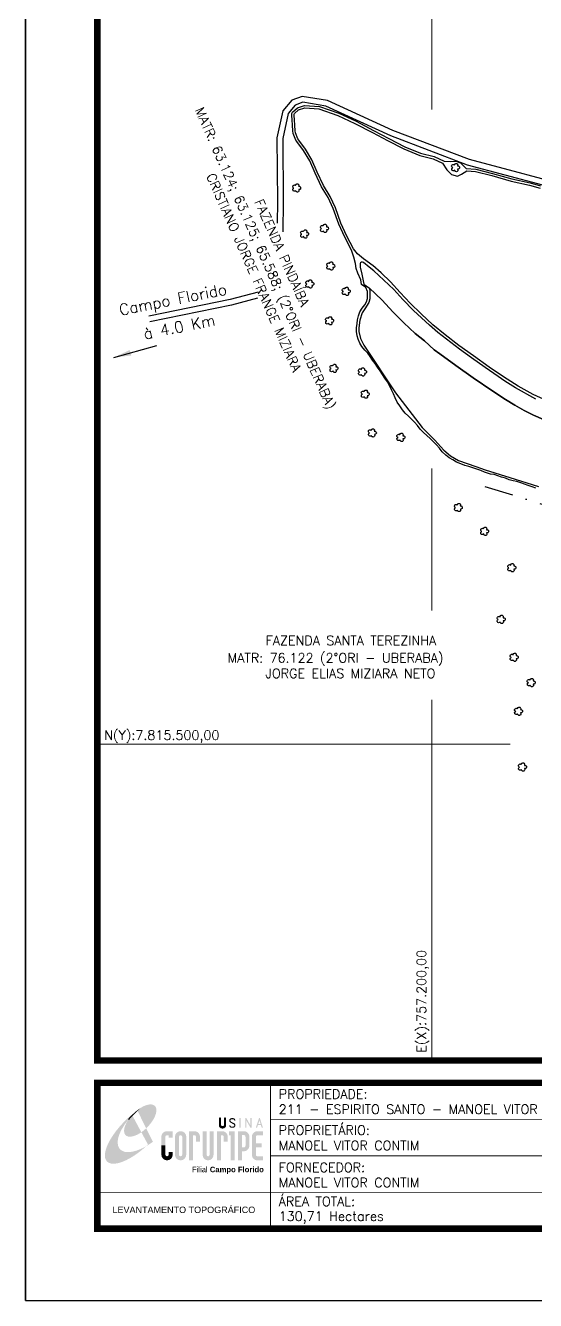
# Model space of a CAD drawing. Extents: x 756492 to 759117, y 7814531 to 7818243.
# Drawn here: x 756492 to 757381, y 7814531 to 7816752 of the extents above; entities that cross this region are included whole.
import ezdxf
from ezdxf.enums import TextEntityAlignment as Align

# ---------------------------------------------------------------- set-up
doc = ezdxf.new("R2010")
doc.units = 0
doc.header["$MEASUREMENT"] = 0
for name, pattern in [('CONTINUO', [0]), ('DASHDOT', [1, 0.5, -0.25, 0, -0.25]), ('LIN0', [0])]:
    doc.linetypes.add(name, pattern=pattern)
for name, color, linetype in [('0114000211', 1, 'Continuous'), ('_SIMBOLO ARVORE', 118, 'Continuous'), ('ESTRADA', 1, 'Continuous'), ('MARGEM', 7, 'CONTINUO'), ('REDE_DE_LUZ', 6, 'DASHDOT'), ('TEXTO CONFRONTANTES', 7, 'Continuous')]:
    doc.layers.add(name, color=color, linetype=linetype)
for name, color, linetype, lineweight in [('0114000211001', 5, 'Continuous', 25), ('0114000211032', 5, 'Continuous', 25), ('0114000211040', 5, 'Continuous', 25), ('MALHA', 253, 'Continuous', 13), ('TEXTO_DIVERSOS', 7, 'Continuous', 5)]:
    doc.layers.add(name, color=color, linetype=linetype, lineweight=lineweight)
doc.styles.add('ARIAL', font='arial.ttf')
doc.styles.add('ROMANS', font='romans')
doc.styles.add('SIMPLEX', font='simplex', dxfattribs={"height": 0.2})
doc.styles.get("Standard").update_dxf_attribs({"font": 'arial.ttf'})
doc.dimstyles.new('ISO-25', dxfattribs={"dimtxt": 2.5, "dimasz": 2.5, "dimexe": 1.25, "dimexo": 0.625, "dimtad": 1, "dimtxsty": 'Standard', "dimcen": 2.5, "dimadec": 0, "dimazin": 0, "dimtfac": 1, "dimtmove": 0, "dimatfit": 3, "dimfxl": 1, "dimarcsym": 0})

# ---------------------------------------------------------------- blocks, each defined once
blk = doc.blocks.new('A$C78F83FB3')
at = {"layer": 'MARGEM'}
h = blk.add_hatch(color=20, dxfattribs=at)
edge = h.paths.add_edge_path()
edge.add_ellipse((19.49, 23.77), major_axis=(-6.68, -6.67), ratio=0.469426, start_angle=292.73277, end_angle=601.25787)
edge.add_ellipse((22.83, 22.05), major_axis=(12.64, 11.29), ratio=0.457614, start_angle=79.90686, end_angle=107.91393)
edge = h.paths.add_edge_path()
edge.add_ellipse((18.28, 18.7), major_axis=(13.95, 13.59), ratio=0.386848, start_angle=63.96117, end_angle=264.59932)
edge.add_ellipse((22.83, 22.05), major_axis=(12.64, 11.29), ratio=0.457614, start_angle=107.91393, end_angle=245.11815, ccw=False)
edge.add_ellipse((19.49, 23.77), major_axis=(-6.68, -6.67), ratio=0.469426, start_angle=241.25787, end_angle=292.73277, ccw=False)
for color, points in [(20, [(15.46, 26.12), (14.17, 24.81), (14.06, 24.24), (14.39, 23.97), (14.67, 24.54), (19.47, 29.32), (18.48, 28.66), (17.31, 27.78)]), (7, [(58.42, 24.9), (57.9, 24.9), (57.9, 21.73, -0.414214), (57.15, 20.98), (56.84, 20.98, -0.414214), (56.09, 21.73), (56.09, 24.9), (55.57, 24.9), (55.57, 21.73, 0.414214), (56.84, 20.46), (57.15, 20.46, 0.414214), (58.42, 21.73)]), (7, [(61.7, 24.9), (61.23, 24.9, 0.396318), (60.04, 23.78), (60.04, 23.72, 0.151912), (60.39, 22.97), (60.46, 22.92), (62.18, 22), (62.85, 21.83, 0.12407), (62.51, 22.42), (60.75, 23.36, -0.13192), (60.56, 23.77, -0.385578), (61.23, 24.37), (61.7, 24.37, -0.414214), (62.37, 23.7), (62.89, 23.7, 0.414214)]), (7, [(62.37, 23.7), (62.89, 23.7, 0.414214), (61.7, 24.9), (61.23, 24.9, 0.396318), (60.04, 23.78), (60.04, 23.72, 0.151912), (60.39, 22.97), (60.46, 22.92), (62.18, 22), (62.18, 22, -0.131921), (62.37, 21.59, -0.385578), (61.7, 20.98), (61.23, 20.98, -0.414214), (60.56, 21.65), (60.04, 21.65, 0.414214), (61.23, 20.46), (61.7, 20.46, 0.402546), (62.89, 21.61, 0.165292), (62.51, 22.42), (60.75, 23.36, -0.13192), (60.56, 23.77, -0.385578), (61.23, 24.37), (61.7, 24.37, -0.414214)]), (7, [(30.97, 12.46), (29.13, 12.46), (29.13, 8.21, 1), (34.29, 8.21), (34.29, 9.41), (32.45, 9.41), (32.45, 8.21, -1), (30.97, 8.21)])]:
    blk.add_hatch(color=color, dxfattribs=at).paths.add_polyline_path(points)
h = blk.add_hatch(color=7, dxfattribs=at)
h.paths.add_polyline_path([(65.24, 24.9), (64.72, 24.9), (64.72, 20.46), (65.24, 20.46)])
h.paths.add_polyline_path([(67.38, 20.46), (67.9, 20.46), (67.9, 23.74), (69.74, 20.46), (70.23, 20.46), (70.23, 24.9), (69.71, 24.9), (69.71, 21.58), (67.85, 24.9), (67.38, 24.9)])
h.paths.add_polyline_path([(72.17, 20.46), (72.72, 20.46), (73.14, 21.73), (74.49, 21.73), (74.9, 20.46), (75.45, 20.46), (74, 24.9), (73.62, 24.9)])
h.paths.add_polyline_path([(73.81, 23.8), (74.32, 22.25), (73.31, 22.25)], flags=16)
h = blk.add_hatch(color=7, dxfattribs=at)
h.paths.add_polyline_path([(31.71, 18.93, 0.414214), (29.13, 16.35), (29.13, 12.46), (30.97, 12.46), (30.97, 16.35, -0.414214), (31.71, 17.09), (32.45, 17.09), (32.45, 16.02), (34.29, 16.02), (34.29, 18.93)])
h.paths.add_polyline_path([(44.15, 17.09, -0.414214), (44.89, 16.35), (44.89, 14.1), (46.72, 14.1), (46.72, 16.17, 0.433937), (44.15, 18.93), (41.77, 18.93), (41.77, 12.46), (43.61, 12.46), (43.61, 17.09)])
h.paths.add_polyline_path([(43.61, 12.46), (41.77, 12.46), (41.77, 5.62), (43.61, 5.62)])
h.paths.add_polyline_path([(47.92, 12.46), (49.75, 12.46), (49.75, 18.93), (47.92, 18.93)])
h.paths.add_polyline_path([(52.91, 18.93), (51.08, 18.93), (51.08, 12.46), (52.91, 12.46)])
h.paths.add_polyline_path([(51.08, 8.12, -1), (49.75, 8.12), (49.75, 12.46), (47.92, 12.46), (47.92, 8.12, 1), (52.91, 8.12), (52.91, 12.46), (51.08, 12.46)])
h.paths.add_polyline_path([(54.41, 12.46), (56.25, 12.46), (56.25, 17.09), (56.79, 17.09, -0.414214), (57.53, 16.35), (57.53, 14.1), (59.36, 14.1), (59.36, 16.17, 0.433937), (56.79, 18.93), (54.41, 18.93)])
h.paths.add_polyline_path([(56.25, 12.46), (54.41, 12.46), (54.41, 5.62), (56.25, 5.62)])
h.paths.add_polyline_path([(60.73, 12.46), (62.58, 12.46), (62.58, 18.93), (60.02, 18.93), (60.02, 17.08), (60.73, 17.08)])
h.paths.add_polyline_path([(62.58, 12.46), (60.73, 12.46), (60.73, 5.62), (62.58, 5.62)])
h.paths.add_polyline_path([(64.06, 12.46), (65.82, 12.46), (65.82, 17.17), (66.66, 17.17, -0.450417), (67.48, 16.25), (67.48, 12.46), (69.24, 12.46, 0.002307), (69.24, 12.48, 0.005282), (69.23, 12.54, -0.000938), (69.23, 12.53), (69.23, 16.17, 0.433937), (66.66, 18.93), (64.06, 18.93)])
h.paths.add_polyline_path([(64.06, 5.62), (65.82, 5.62), (65.82, 9.77), (66.66, 9.77, 0.426056), (69.24, 12.46), (67.48, 12.46), (67.48, 12.45, -0.450417), (66.66, 11.53), (65.82, 11.53), (65.82, 12.46), (64.06, 12.46)])
h.paths.add_polyline_path([(70.37, 12.46), (74.87, 12.46), (74.87, 13.44), (72.21, 13.44), (72.21, 16.35, -0.414214), (72.95, 17.09), (75.38, 17.09), (75.38, 18.93), (72.95, 18.93, 0.414214), (70.37, 16.35)])
h.paths.add_polyline_path([(72.21, 11.62), (74.87, 11.62), (74.87, 12.46), (70.37, 12.46), (70.37, 8.21, 0.414214), (72.95, 5.62), (75.38, 5.62), (75.38, 7.47), (72.95, 7.47, -0.414214), (72.21, 8.21)])
h = blk.add_hatch(color=7, dxfattribs=at)
h.paths.add_polyline_path([(35.29, 16.35), (35.29, 8.21, 1), (40.46, 8.21, 0.016978), (40.45, 8.38), (40.45, 16.17, 0.433937), (37.88, 18.93), (37.87, 18.93, 0.41391)])
h.paths.add_polyline_path([(38.62, 16.35), (38.62, 8.21, -1), (37.13, 8.21), (37.13, 16.35, -1)], flags=16)
at = {"layer": 'MARGEM', "linetype": 'Continuous'}
blk.add_lwpolyline([(58.42, 24.9), (57.9, 24.9), (57.9, 21.73, -0.414214), (57.15, 20.98), (56.84, 20.98, -0.414214), (56.09, 21.73), (56.09, 24.9), (55.57, 24.9), (55.57, 21.73, 0.414214), (56.84, 20.46), (57.15, 20.46, 0.414214), (58.42, 21.73), (58.42, 24.9)], format="xyb", close=True, dxfattribs=at)
at = {"layer": 'MARGEM', "color": 252, "insert": (43.05, 2.72), "char_height": 2.5, "attachment_point": 1, "style": 'ARIAL'}
blk.add_mtext_dynamic_manual_height_columns('Filial {\\fArial|b1|i0|c0|p34;Campo Florido}', width=33.0271, gutter_width=2.46, heights=[2.95], dxfattribs=at)

msp = doc.modelspace()

# ---------------------------------------------------------------- linework, layer by layer
at = {"layer": '0114000211'}
msp.add_lwpolyline([(757381.4, 7815946.1), (757374.6, 7815948), (757367.7, 7815950.4), (757361.4, 7815952.9), (757355, 7815955.2), (757348.2, 7815957.3), (757341.5, 7815958.8), (757334.8, 7815960.6), (757328.1, 7815963), (757321.5, 7815965.1), (757314.9, 7815967.5), (757308.4, 7815969.4), (757302.4, 7815970.5), (757291.7, 7815974), (757285.6, 7815976.4), (757278.5, 7815978.8), (757271.4, 7815981.1), (757264.5, 7815983.4), (757257.5, 7815985.6), (757250.6, 7815988), (757243.2, 7815991.1), (757236.7, 7815995), (757230.1, 7815998.8), (757224.2, 7816003.2), (757218.1, 7816009.4), (757213.2, 7816015.6), (757208.1, 7816021.2), (757202.6, 7816027), (757197.2, 7816032.2), (757191.1, 7816037.4), (757185.2, 7816042.9), (757179.9, 7816048.8), (757174.9, 7816054.9), (757169.9, 7816060.7), (757164.8, 7816065.9), (757159.5, 7816071.5), (757153.8, 7816076.6), (757148.8, 7816082.2), (757144, 7816089.2), (757139.8, 7816095.9), (757136.2, 7816103.2), (757133, 7816110.3), (757129.7, 7816117.4), (757126.1, 7816124.6), (757122.5, 7816131), (757118.2, 7816137.3), (757114.1, 7816143.9), (757109.9, 7816150.1), (757105.5, 7816156.5), (757101.5, 7816162.9), (757096.8, 7816168.9), (757092.4, 7816175), (757088.2, 7816180.8), (757083.2, 7816186.4), (757078.1, 7816192.7), (757074.5, 7816198.6), (757071.9, 7816205.3), (757070, 7816211.5), (757068.8, 7816218.9), (757068.7, 7816225.4), (757069.7, 7816232.5), (757070.6, 7816239.1), (757072.5, 7816246.1), (757074.7, 7816253.2), (757078.8, 7816259.5), (757083.2, 7816265.1), (757086.3, 7816270.5), (757087.8, 7816276.5), (757088, 7816282.2), (757087.9, 7816288.7), (757085.1, 7816295.7), (757077.6, 7816300.8), (757076.3, 7816308.5), (757071.2, 7816320.2), (757068.1, 7816328.6), (757066.9, 7816337.2), (757064.2, 7816348.5), (757059.9, 7816360.3), (757048.2, 7816383.2), (757037.7, 7816405.9), (757028.3, 7816432.9), (757019.3, 7816452), (757007.6, 7816471), (756996.5, 7816494.6), (756987.5, 7816515.8), (756976.5, 7816534.3), (756964.9, 7816549.6), (756963.2, 7816552.2), (756958.4, 7816563.9), (756957.8, 7816568.1), (756957, 7816578), (756956.5, 7816587.3), (756956, 7816594.9), (756955.9, 7816598.5), (756957.5, 7816600.9), (756965.8, 7816608.6), (756978.1, 7816612.4), (757004.1, 7816610.5), (757037.8, 7816599), (757067.9, 7816584.9), (757098.3, 7816568.9), (757124.8, 7816554.9), (757153.1, 7816540.4), (757180.3, 7816529.2), (757203.8, 7816523.6), (757221.3, 7816515.2), (757233.3, 7816514.8), (757241.9, 7816515.7), (757250, 7816512.6), (757260.1, 7816502.7), (757276.7, 7816501.5), (757305.5, 7816494.1), (757339.2, 7816484.8), (757371.3, 7816477.6), (757389.6, 7816472.3)], dxfattribs=at)
at = {"layer": '0114000211001'}
msp.add_lwpolyline([(757381, 7816101), (757345.5, 7816120.5), (757327.2, 7816132), (757315.3, 7816140.4), (757293.1, 7816156.1), (757269.4, 7816172.9), (757248.2, 7816188.1), (757210.6, 7816216.9), (757195.7, 7816229.6), (757167.8, 7816255.5), (757149.6, 7816274.6), (757134, 7816291.9), (757107.8, 7816316.5), (757098.7, 7816324.3), (757090.6, 7816331), (757080.7, 7816339.2), (757079, 7816339.6), (757077.3, 7816339.5), (757075.7, 7816338.6), (757074.9, 7816337.4), (757074.9, 7816335.5), (757075.3, 7816331.1), (757078, 7816318.5), (757081.5, 7816301.3), (757091.2, 7816294.3), (757091.2, 7816294.3), (757113, 7816273.7), (757132.9, 7816252.6), (757151, 7816233.8), (757170.7, 7816215.5), (757187.1, 7816202.3), (757204.3, 7816187.1), (757214.2, 7816179.9), (757241.7, 7816159.7), (757271.9, 7816138.1), (757306.2, 7816114.7), (757328.2, 7816100.2), (757344.7, 7816090.4), (757360.9, 7816081.1), (757377.4, 7816073.3), (757394.6, 7816065.6)], dxfattribs=at)
at = {"layer": '0114000211032'}
msp.add_lwpolyline([(757394.6, 7816065.6), (757377.4, 7816073.3), (757360.9, 7816081.1), (757344.7, 7816090.4), (757328.2, 7816100.2), (757306.2, 7816114.7), (757271.9, 7816138.1), (757241.7, 7816159.7), (757214.2, 7816179.9), (757204.3, 7816187.1), (757187.1, 7816202.3), (757170.7, 7816215.5), (757151, 7816233.8), (757132.9, 7816252.6), (757113, 7816273.7), (757091.2, 7816294.3), (757091.9, 7816288.8), (757091.8, 7816275.9), (757090, 7816269), (757083.1, 7816258.5), (757078.4, 7816251.5), (757074.6, 7816238.5), (757072.7, 7816225.4), (757072.8, 7816219), (757075.7, 7816206.5), (757081.5, 7816194.7), (757136.6, 7816111.9), (757182.9, 7816051.5), (757205.5, 7816029.7), (757221.2, 7816011.9), (757232.5, 7816002), (757246.7, 7815993.9), (757276.6, 7815983.6), (757292.9, 7815977.8), (757335.8, 7815964.5), (757385.9, 7815948.9)], dxfattribs=at)
at = {"layer": '0114000211040'}
msp.add_lwpolyline([(757401.2, 7816097.9), (757376.5, 7816109), (757350.3, 7816123.5), (757325.1, 7816139.8), (757299.7, 7816156.9), (757272.4, 7816176.1), (757247.2, 7816194.6), (757223.2, 7816212.7), (757201.8, 7816230.5), (757181.6, 7816249.3), (757162, 7816267.9), (757144.6, 7816286.7), (757127.7, 7816305), (757111.8, 7816320.8), (757097.1, 7816333.6), (757095.9, 7816334.6), (757091.3, 7816337.8), (757081.1, 7816345.3), (757070.4, 7816353.8), (757063.3, 7816362.5), (757051.8, 7816384.9), (757041.4, 7816407.4), (757032, 7816434.4), (757022.8, 7816453.9), (757011.1, 7816472.9), (757000.1, 7816496.3), (756991.1, 7816517.6), (756979.8, 7816536.6), (756968.2, 7816551.9), (756966.7, 7816554.1), (756962.3, 7816565), (756961.8, 7816568.6), (756961, 7816578.3), (756960.5, 7816587.5), (756960, 7816595.1), (756959.9, 7816597.4), (756960.5, 7816598.3), (756967.8, 7816605), (756978.5, 7816608.4), (757003.3, 7816606.6), (757036.3, 7816595.2), (757066.1, 7816581.3), (757096.4, 7816565.4), (757122.9, 7816551.3), (757151.4, 7816536.8), (757179, 7816525.3), (757202.5, 7816519.8), (757218.6, 7816512), (757226.3, 7816500.6), (757234.3, 7816492), (757244.5, 7816489.3), (757251.8, 7816492.8), (757261.1, 7816498.6), (757276, 7816497.5), (757304.5, 7816490.3), (757338.2, 7816480.9), (757370.3, 7816473.7), (757388.5, 7816468.4)], dxfattribs=at)
at = {"layer": '_SIMBOLO ARVORE', "linetype": 'CONTINUO'}
for points in [[(757239.8, 7816499.8, 0), (757238.5, 7816498.8, 0), (757237, 7816498.6, 0), (757235.8, 7816499, 0), (757235, 7816499.8, 0), (757234.7, 7816500.7, 0), (757234.6, 7816502.1, 0), (757235, 7816502.9, 0), (757235.5, 7816503.5, 0), (757236.4, 7816504.1, 0), (757235.8, 7816504.3, 0), (757235.3, 7816504.8, 0), (757234.6, 7816505.9, 0), (757234.5, 7816507.1, 0), (757235, 7816508.4, 0), (757235.5, 7816508.9, 0), (757236.4, 7816509.5, 0), (757237.4, 7816509.6, 0), (757238.1, 7816509.5, 0), (757238.8, 7816509.2, 0), (757239.4, 7816508.6, 0), (757239.6, 7816509.8, 0), (757239.8, 7816510.2, 0), (757240.3, 7816510.9, 0), (757241.1, 7816511.1, 0), (757241.8, 7816511.5, 0), (757242.6, 7816511.5, 0), (757243.4, 7816511.4, 0), (757244.1, 7816511.1, 0), (757244.5, 7816510.6, 0), (757244.9, 7816509.8, 0), (757245.1, 7816508.9, 0), (757244.7, 7816507.2, 0), (757245.9, 7816507.3, 0), (757246.8, 7816507, 0), (757247.7, 7816506.3, 0), (757248.2, 7816505.8, 0), (757248.3, 7816503.5, 0), (757247.7, 7816502.6, 0), (757247, 7816501.9, 0), (757245.9, 7816501.6, 0), (757244.9, 7816501.7, 0), (757245.4, 7816499.6, 0), (757245.2, 7816498.7, 0), (757244.6, 7816497.9, 0), (757243.9, 7816497.3, 0), (757243, 7816497.1, 0), (757242, 7816497.2, 0), (757241.3, 7816497.4, 0), (757240.5, 7816498.1, 0), (757240, 7816498.9, 0), (757239.8, 7816499.9, 0)], [(756962.9, 7816464.2, 0), (756961.7, 7816463.2, 0), (756960.1, 7816463, 0), (756959, 7816463.5, 0), (756958.2, 7816464.2, 0), (756957.8, 7816465.1, 0), (756957.7, 7816466.5, 0), (756958.2, 7816467.3, 0), (756958.6, 7816467.9, 0), (756959.5, 7816468.5, 0), (756959, 7816468.7, 0), (756958.4, 7816469.2, 0), (756957.7, 7816470.3, 0), (756957.6, 7816471.5, 0), (756958.1, 7816472.8, 0), (756958.6, 7816473.3, 0), (756959.5, 7816473.9, 0), (756960.5, 7816474, 0), (756961.3, 7816473.9, 0), (756961.9, 7816473.6, 0), (756962.6, 7816473, 0), (756962.8, 7816474.2, 0), (756962.9, 7816474.6, 0), (756963.4, 7816475.3, 0), (756964.2, 7816475.5, 0), (756964.9, 7816475.9, 0), (756965.8, 7816475.9, 0), (756966.5, 7816475.8, 0), (756967.2, 7816475.5, 0), (756967.6, 7816475, 0), (756968.1, 7816474.2, 0), (756968.2, 7816473.3, 0), (756967.8, 7816471.7, 0), (756969, 7816471.7, 0), (756969.9, 7816471.4, 0), (756970.8, 7816470.7, 0), (756971.3, 7816470.2, 0), (756971.4, 7816468, 0), (756970.9, 7816467, 0), (756970.1, 7816466.3, 0), (756969, 7816466, 0), (756968, 7816466.1, 0), (756968.5, 7816464, 0), (756968.3, 7816463.1, 0), (756967.7, 7816462.3, 0), (756967, 7816461.8, 0), (756966.1, 7816461.5, 0), (756965.2, 7816461.6, 0), (756964.5, 7816461.8, 0), (756963.7, 7816462.6, 0), (756963.1, 7816463.3, 0), (756963, 7816464.3, 0)], [(756976.7, 7816384, 0), (756975.5, 7816383, 0), (756973.9, 7816382.8, 0), (756972.8, 7816383.2, 0), (756972, 7816384, 0), (756971.7, 7816384.9, 0), (756971.6, 7816386.2, 0), (756972, 7816387.1, 0), (756972.5, 7816387.7, 0), (756973.4, 7816388.3, 0), (756972.8, 7816388.5, 0), (756972.2, 7816389, 0), (756971.5, 7816390, 0), (756971.4, 7816391.3, 0), (756971.9, 7816392.6, 0), (756972.4, 7816393.1, 0), (756973.3, 7816393.7, 0), (756974.3, 7816393.8, 0), (756975.1, 7816393.7, 0), (756975.7, 7816393.4, 0), (756976.4, 7816392.8, 0), (756976.6, 7816393.9, 0), (756976.8, 7816394.4, 0), (756977.3, 7816395, 0), (756978, 7816395.3, 0), (756978.8, 7816395.6, 0), (756979.6, 7816395.7, 0), (756980.4, 7816395.6, 0), (756981, 7816395.3, 0), (756981.5, 7816394.8, 0), (756981.9, 7816393.9, 0), (756982, 7816393, 0), (756981.7, 7816391.4, 0), (756982.8, 7816391.4, 0), (756983.7, 7816391.2, 0), (756984.6, 7816390.5, 0), (756985.1, 7816390, 0), (756985.2, 7816387.7, 0), (756984.7, 7816386.7, 0), (756984, 7816386.1, 0), (756982.8, 7816385.8, 0), (756981.8, 7816385.9, 0), (756982.4, 7816383.8, 0), (756982.1, 7816382.9, 0), (756981.5, 7816382, 0), (756980.9, 7816381.5, 0), (756979.9, 7816381.3, 0), (756979, 7816381.3, 0), (756978.3, 7816381.5, 0), (756977.5, 7816382.3, 0), (756977, 7816383, 0), (756976.8, 7816384.1, 0)], [(757011.2, 7816393.9, 0), (757010, 7816392.8, 0), (757008.4, 7816392.6, 0), (757007.3, 7816393.1, 0), (757006.5, 7816393.9, 0), (757006.1, 7816394.8, 0), (757006.1, 7816396.1, 0), (757006.5, 7816396.9, 0), (757006.9, 7816397.6, 0), (757007.9, 7816398.2, 0), (757007.3, 7816398.4, 0), (757006.7, 7816398.8, 0), (757006, 7816399.9, 0), (757005.9, 7816401.2, 0), (757006.4, 7816402.5, 0), (757006.9, 7816403, 0), (757007.8, 7816403.5, 0), (757008.8, 7816403.7, 0), (757009.6, 7816403.5, 0), (757010.2, 7816403.3, 0), (757010.9, 7816402.6, 0), (757011.1, 7816403.8, 0), (757011.3, 7816404.3, 0), (757011.8, 7816404.9, 0), (757012.5, 7816405.2, 0), (757013.3, 7816405.5, 0), (757014.1, 7816405.6, 0), (757014.9, 7816405.5, 0), (757015.5, 7816405.1, 0), (757016, 7816404.6, 0), (757016.4, 7816403.8, 0), (757016.5, 7816402.9, 0), (757016.2, 7816401.3, 0), (757017.3, 7816401.3, 0), (757018.2, 7816401.1, 0), (757019.1, 7816400.4, 0), (757019.6, 7816399.8, 0), (757019.7, 7816397.6, 0), (757019.2, 7816396.6, 0), (757018.5, 7816395.9, 0), (757017.3, 7816395.6, 0), (757016.3, 7816395.7, 0), (757016.9, 7816393.6, 0), (757016.6, 7816392.8, 0), (757016, 7816391.9, 0), (757015.4, 7816391.4, 0), (757014.4, 7816391.2, 0), (757013.5, 7816391.2, 0), (757012.8, 7816391.4, 0), (757012, 7816392.2, 0), (757011.4, 7816392.9, 0), (757011.3, 7816394, 0)], [(757022.3, 7816328.3, 0), (757021, 7816327.3, 0), (757019.4, 7816327.1, 0), (757018.3, 7816327.6, 0), (757017.5, 7816328.3, 0), (757017.2, 7816329.2, 0), (757017.1, 7816330.6, 0), (757017.5, 7816331.4, 0), (757018, 7816332, 0), (757018.9, 7816332.7, 0), (757018.3, 7816332.8, 0), (757017.7, 7816333.3, 0), (757017.1, 7816334.4, 0), (757017, 7816335.6, 0), (757017.4, 7816336.9, 0), (757017.9, 7816337.4, 0), (757018.9, 7816338, 0), (757019.9, 7816338.1, 0), (757020.6, 7816338, 0), (757021.3, 7816337.7, 0), (757021.9, 7816337.1, 0), (757022.1, 7816338.3, 0), (757022.3, 7816338.7, 0), (757022.8, 7816339.4, 0), (757023.6, 7816339.6, 0), (757024.3, 7816340, 0), (757025.1, 7816340, 0), (757025.9, 7816339.9, 0), (757026.5, 7816339.6, 0), (757027, 7816339.1, 0), (757027.4, 7816338.3, 0), (757027.6, 7816337.4, 0), (757027.2, 7816335.8, 0), (757028.3, 7816335.8, 0), (757029.3, 7816335.5, 0), (757030.2, 7816334.8, 0), (757030.6, 7816334.3, 0), (757030.8, 7816332.1, 0), (757030.2, 7816331.1, 0), (757029.5, 7816330.4, 0), (757028.4, 7816330.1, 0), (757027.4, 7816330.2, 0), (757027.9, 7816328.1, 0), (757027.7, 7816327.2, 0), (757027.1, 7816326.4, 0), (757026.4, 7816325.9, 0), (757025.5, 7816325.6, 0), (757024.5, 7816325.7, 0), (757023.8, 7816325.9, 0), (757023, 7816326.7, 0), (757022.5, 7816327.4, 0), (757022.3, 7816328.5, 0)], [(756985.7, 7816297.1, 0), (756984.5, 7816296, 0), (756982.9, 7816295.9, 0), (756981.8, 7816296.3, 0), (756981, 7816297.1, 0), (756980.6, 7816298, 0), (756980.5, 7816299.3, 0), (756981, 7816300.2, 0), (756981.4, 7816300.8, 0), (756982.3, 7816301.4, 0), (756981.8, 7816301.6, 0), (756981.2, 7816302.1, 0), (756980.5, 7816303.1, 0), (756980.4, 7816304.4, 0), (756980.9, 7816305.7, 0), (756981.4, 7816306.2, 0), (756982.3, 7816306.7, 0), (756983.3, 7816306.9, 0), (756984.1, 7816306.8, 0), (756984.7, 7816306.5, 0), (756985.4, 7816305.9, 0), (756985.6, 7816307, 0), (756985.7, 7816307.5, 0), (756986.2, 7816308.1, 0), (756987, 7816308.4, 0), (756987.7, 7816308.7, 0), (756988.6, 7816308.8, 0), (756989.3, 7816308.7, 0), (756990, 7816308.3, 0), (756990.4, 7816307.8, 0), (756990.9, 7816307, 0), (756991, 7816306.1, 0), (756990.6, 7816304.5, 0), (756991.8, 7816304.5, 0), (756992.7, 7816304.3, 0), (756993.6, 7816303.6, 0), (756994.1, 7816303, 0), (756994.2, 7816300.8, 0), (756993.7, 7816299.8, 0), (756993, 7816299.2, 0), (756991.8, 7816298.9, 0), (756990.8, 7816298.9, 0), (756991.3, 7816296.9, 0), (756991.1, 7816296, 0), (756990.5, 7816295.1, 0), (756989.8, 7816294.6, 0), (756988.9, 7816294.4, 0), (756988, 7816294.4, 0), (756987.3, 7816294.6, 0), (756986.5, 7816295.4, 0), (756985.9, 7816296.1, 0), (756985.8, 7816297.2, 0)], [(757049.2, 7816284.2, 0), (757048, 7816283.1, 0), (757046.4, 7816283, 0), (757045.2, 7816283.4, 0), (757044.4, 7816284.2, 0), (757044.1, 7816285.1, 0), (757044, 7816286.4, 0), (757044.5, 7816287.3, 0), (757044.9, 7816287.9, 0), (757045.8, 7816288.5, 0), (757045.2, 7816288.7, 0), (757044.7, 7816289.2, 0), (757044, 7816290.2, 0), (757043.9, 7816291.5, 0), (757044.4, 7816292.8, 0), (757044.9, 7816293.3, 0), (757045.8, 7816293.8, 0), (757046.8, 7816294, 0), (757047.6, 7816293.9, 0), (757048.2, 7816293.6, 0), (757048.8, 7816293, 0), (757049.1, 7816294.1, 0), (757049.2, 7816294.6, 0), (757049.7, 7816295.2, 0), (757050.5, 7816295.5, 0), (757051.2, 7816295.8, 0), (757052, 7816295.9, 0), (757052.8, 7816295.8, 0), (757053.5, 7816295.5, 0), (757053.9, 7816294.9, 0), (757054.3, 7816294.1, 0), (757054.5, 7816293.2, 0), (757054.1, 7816291.6, 0), (757055.3, 7816291.6, 0), (757056.2, 7816291.4, 0), (757057.1, 7816290.7, 0), (757057.6, 7816290.1, 0), (757057.7, 7816287.9, 0), (757057.2, 7816286.9, 0), (757056.4, 7816286.3, 0), (757055.3, 7816286, 0), (757054.3, 7816286, 0), (757054.8, 7816284, 0), (757054.6, 7816283.1, 0), (757054, 7816282.2, 0), (757053.3, 7816281.7, 0), (757052.4, 7816281.5, 0), (757051.4, 7816281.5, 0), (757050.7, 7816281.7, 0), (757049.9, 7816282.5, 0), (757049.4, 7816283.2, 0), (757049.2, 7816284.3, 0)], [(757020.2, 7816232.9, 0), (757019, 7816231.9, 0), (757017.4, 7816231.7, 0), (757016.3, 7816232.1, 0), (757015.5, 7816232.9, 0), (757015.1, 7816233.8, 0), (757015.1, 7816235.2, 0), (757015.5, 7816236, 0), (757015.9, 7816236.6, 0), (757016.9, 7816237.2, 0), (757016.3, 7816237.4, 0), (757015.7, 7816237.9, 0), (757015, 7816239, 0), (757014.9, 7816240.2, 0), (757015.4, 7816241.5, 0), (757015.9, 7816242, 0), (757016.8, 7816242.6, 0), (757017.8, 7816242.7, 0), (757018.6, 7816242.6, 0), (757019.2, 7816242.3, 0), (757019.9, 7816241.7, 0), (757020.1, 7816242.9, 0), (757020.3, 7816243.3, 0), (757020.8, 7816244, 0), (757021.5, 7816244.2, 0), (757022.2, 7816244.6, 0), (757023.1, 7816244.6, 0), (757023.9, 7816244.5, 0), (757024.5, 7816244.2, 0), (757025, 7816243.7, 0), (757025.4, 7816242.9, 0), (757025.5, 7816242, 0), (757025.2, 7816240.3, 0), (757026.3, 7816240.4, 0), (757027.2, 7816240.1, 0), (757028.1, 7816239.4, 0), (757028.6, 7816238.9, 0), (757028.7, 7816236.7, 0), (757028.2, 7816235.7, 0), (757027.5, 7816235, 0), (757026.3, 7816234.7, 0), (757025.3, 7816234.8, 0), (757025.9, 7816232.7, 0), (757025.6, 7816231.8, 0), (757025, 7816231, 0), (757024.4, 7816230.5, 0), (757023.4, 7816230.2, 0), (757022.5, 7816230.3, 0), (757021.8, 7816230.5, 0), (757021, 7816231.3, 0), (757020.4, 7816232, 0), (757020.3, 7816233, 0)], [(757027.9, 7816149.9, 0), (757026.6, 7816148.9, 0), (757025, 7816148.7, 0), (757023.9, 7816149.2, 0), (757023.1, 7816149.9, 0), (757022.8, 7816150.8, 0), (757022.7, 7816152.2, 0), (757023.1, 7816153, 0), (757023.6, 7816153.6, 0), (757024.5, 7816154.3, 0), (757023.9, 7816154.4, 0), (757023.3, 7816154.9, 0), (757022.7, 7816156, 0), (757022.5, 7816157.2, 0), (757023, 7816158.5, 0), (757023.5, 7816159, 0), (757024.5, 7816159.6, 0), (757025.4, 7816159.7, 0), (757026.2, 7816159.6, 0), (757026.8, 7816159.3, 0), (757027.5, 7816158.7, 0), (757027.7, 7816159.9, 0), (757027.9, 7816160.3, 0), (757028.4, 7816161, 0), (757029.1, 7816161.2, 0), (757029.9, 7816161.6, 0), (757030.7, 7816161.6, 0), (757031.5, 7816161.5, 0), (757032.1, 7816161.2, 0), (757032.6, 7816160.7, 0), (757033, 7816159.9, 0), (757033.2, 7816159, 0), (757032.8, 7816157.4, 0), (757033.9, 7816157.4, 0), (757034.9, 7816157.1, 0), (757035.7, 7816156.4, 0), (757036.2, 7816155.9, 0), (757036.4, 7816153.7, 0), (757035.8, 7816152.7, 0), (757035.1, 7816152, 0), (757034, 7816151.7, 0), (757033, 7816151.8, 0), (757033.5, 7816149.7, 0), (757033.2, 7816148.8, 0), (757032.6, 7816148, 0), (757032, 7816147.5, 0), (757031, 7816147.2, 0), (757030.1, 7816147.3, 0), (757029.4, 7816147.5, 0), (757028.6, 7816148.3, 0), (757028.1, 7816149, 0), (757027.9, 7816150, 0)], [(757077.5, 7816143.9, 0), (757076.3, 7816142.8, 0), (757074.7, 7816142.6, 0), (757073.6, 7816143.1, 0), (757072.8, 7816143.9, 0), (757072.4, 7816144.8, 0), (757072.3, 7816146.1, 0), (757072.8, 7816146.9, 0), (757073.2, 7816147.6, 0), (757074.1, 7816148.2, 0), (757073.6, 7816148.4, 0), (757073, 7816148.8, 0), (757072.3, 7816149.9, 0), (757072.2, 7816151.2, 0), (757072.7, 7816152.5, 0), (757073.2, 7816152.9, 0), (757074.1, 7816153.5, 0), (757075.1, 7816153.6, 0), (757075.9, 7816153.5, 0), (757076.5, 7816153.2, 0), (757077.2, 7816152.6, 0), (757077.4, 7816153.8, 0), (757077.5, 7816154.3, 0), (757078.1, 7816154.9, 0), (757078.8, 7816155.2, 0), (757079.5, 7816155.5, 0), (757080.4, 7816155.6, 0), (757081.1, 7816155.5, 0), (757081.8, 7816155.1, 0), (757082.3, 7816154.6, 0), (757082.7, 7816153.8, 0), (757082.8, 7816152.9, 0), (757082.5, 7816151.3, 0), (757083.6, 7816151.3, 0), (757084.5, 7816151.1, 0), (757085.4, 7816150.4, 0), (757085.9, 7816149.8, 0), (757086, 7816147.6, 0), (757085.5, 7816146.6, 0), (757084.8, 7816145.9, 0), (757083.6, 7816145.6, 0), (757082.6, 7816145.7, 0), (757083.1, 7816143.6, 0), (757082.9, 7816142.8, 0), (757082.3, 7816141.9, 0), (757081.6, 7816141.4, 0), (757080.7, 7816141.2, 0), (757079.8, 7816141.2, 0), (757079.1, 7816141.4, 0), (757078.3, 7816142.2, 0), (757077.7, 7816142.9, 0), (757077.6, 7816144, 0)], [(757082.4, 7816105.1, 0), (757081.1, 7816104.1, 0), (757079.6, 7816103.9, 0), (757078.4, 7816104.3, 0), (757077.6, 7816105.1, 0), (757077.3, 7816106, 0), (757077.2, 7816107.3, 0), (757077.6, 7816108.2, 0), (757078.1, 7816108.8, 0), (757079, 7816109.4, 0), (757078.4, 7816109.6, 0), (757077.9, 7816110.1, 0), (757077.2, 7816111.1, 0), (757077.1, 7816112.4, 0), (757077.5, 7816113.7, 0), (757078.1, 7816114.2, 0), (757079, 7816114.7, 0), (757080, 7816114.9, 0), (757080.7, 7816114.8, 0), (757081.4, 7816114.5, 0), (757082, 7816113.9, 0), (757082.2, 7816115, 0), (757082.4, 7816115.5, 0), (757082.9, 7816116.1, 0), (757083.7, 7816116.4, 0), (757084.4, 7816116.7, 0), (757085.2, 7816116.8, 0), (757086, 7816116.7, 0), (757086.6, 7816116.4, 0), (757087.1, 7816115.9, 0), (757087.5, 7816115, 0), (757087.7, 7816114.1, 0), (757087.3, 7816112.5, 0), (757088.5, 7816112.5, 0), (757089.4, 7816112.3, 0), (757090.3, 7816111.6, 0), (757090.8, 7816111, 0), (757090.9, 7816108.8, 0), (757090.3, 7816107.8, 0), (757089.6, 7816107.2, 0), (757088.5, 7816106.9, 0), (757087.5, 7816106.9, 0), (757088, 7816104.9, 0), (757087.8, 7816104, 0), (757087.2, 7816103.1, 0), (757086.5, 7816102.6, 0), (757085.6, 7816102.4, 0), (757084.6, 7816102.4, 0), (757083.9, 7816102.6, 0), (757083.1, 7816103.4, 0), (757082.6, 7816104.1, 0), (757082.4, 7816105.2, 0)], [(757094.8, 7816037.6, 0), (757093.5, 7816036.6, 0), (757091.9, 7816036.4, 0), (757090.8, 7816036.8, 0), (757090, 7816037.6, 0), (757089.7, 7816038.5, 0), (757089.6, 7816039.9, 0), (757090, 7816040.7, 0), (757090.5, 7816041.3, 0), (757091.4, 7816041.9, 0), (757090.8, 7816042.1, 0), (757090.2, 7816042.6, 0), (757089.6, 7816043.7, 0), (757089.5, 7816044.9, 0), (757089.9, 7816046.2, 0), (757090.4, 7816046.7, 0), (757091.4, 7816047.3, 0), (757092.4, 7816047.4, 0), (757093.1, 7816047.3, 0), (757093.8, 7816047, 0), (757094.4, 7816046.4, 0), (757094.6, 7816047.6, 0), (757094.8, 7816048, 0), (757095.3, 7816048.7, 0), (757096.1, 7816048.9, 0), (757096.8, 7816049.3, 0), (757097.6, 7816049.3, 0), (757098.4, 7816049.2, 0), (757099, 7816048.9, 0), (757099.5, 7816048.4, 0), (757099.9, 7816047.6, 0), (757100.1, 7816046.7, 0), (757099.7, 7816045.1, 0), (757100.8, 7816045.1, 0), (757101.8, 7816044.8, 0), (757102.7, 7816044.1, 0), (757103.1, 7816043.6, 0), (757103.3, 7816041.4, 0), (757102.7, 7816040.4, 0), (757102, 7816039.7, 0), (757100.9, 7816039.4, 0), (757099.9, 7816039.5, 0), (757100.4, 7816037.4, 0), (757100.2, 7816036.5, 0), (757099.6, 7816035.7, 0), (757098.9, 7816035.2, 0), (757098, 7816034.9, 0), (757097, 7816035, 0), (757096.3, 7816035.2, 0), (757095.5, 7816036, 0), (757095, 7816036.7, 0), (757094.8, 7816037.7, 0)], [(757144.5, 7816029.9, 0), (757143.3, 7816028.9, 0), (757141.7, 7816028.7, 0), (757140.6, 7816029.1, 0), (757139.8, 7816029.9, 0), (757139.4, 7816030.8, 0), (757139.3, 7816032.1, 0), (757139.8, 7816033, 0), (757140.2, 7816033.6, 0), (757141.1, 7816034.2, 0), (757140.6, 7816034.4, 0), (757140, 7816034.9, 0), (757139.3, 7816035.9, 0), (757139.2, 7816037.2, 0), (757139.7, 7816038.5, 0), (757140.2, 7816039, 0), (757141.1, 7816039.6, 0), (757142.1, 7816039.7, 0), (757142.9, 7816039.6, 0), (757143.5, 7816039.3, 0), (757144.2, 7816038.7, 0), (757144.4, 7816039.8, 0), (757144.5, 7816040.3, 0), (757145, 7816040.9, 0), (757145.8, 7816041.2, 0), (757146.5, 7816041.5, 0), (757147.4, 7816041.6, 0), (757148.1, 7816041.5, 0), (757148.8, 7816041.2, 0), (757149.2, 7816040.7, 0), (757149.7, 7816039.8, 0), (757149.8, 7816038.9, 0), (757149.4, 7816037.3, 0), (757150.6, 7816037.3, 0), (757151.5, 7816037.1, 0), (757152.4, 7816036.4, 0), (757152.9, 7816035.9, 0), (757153, 7816033.6, 0), (757152.5, 7816032.6, 0), (757151.7, 7816032, 0), (757150.6, 7816031.7, 0), (757149.6, 7816031.8, 0), (757150.1, 7816029.7, 0), (757149.9, 7816028.8, 0), (757149.3, 7816028, 0), (757148.6, 7816027.4, 0), (757147.7, 7816027.2, 0), (757146.8, 7816027.2, 0), (757146.1, 7816027.4, 0), (757145.3, 7816028.2, 0), (757144.7, 7816028.9, 0), (757144.6, 7816030, 0)], [(757244.6, 7815907.7, 0), (757243.4, 7815906.6, 0), (757241.8, 7815906.4, 0), (757240.7, 7815906.9, 0), (757239.9, 7815907.7, 0), (757239.5, 7815908.6, 0), (757239.4, 7815909.9, 0), (757239.9, 7815910.7, 0), (757240.3, 7815911.4, 0), (757241.2, 7815912, 0), (757240.7, 7815912.2, 0), (757240.1, 7815912.6, 0), (757239.4, 7815913.7, 0), (757239.3, 7815915, 0), (757239.8, 7815916.3, 0), (757240.3, 7815916.7, 0), (757241.2, 7815917.3, 0), (757242.2, 7815917.4, 0), (757243, 7815917.3, 0), (757243.6, 7815917, 0), (757244.3, 7815916.4, 0), (757244.5, 7815917.6, 0), (757244.6, 7815918.1, 0), (757245.1, 7815918.7, 0), (757245.9, 7815919, 0), (757246.6, 7815919.3, 0), (757247.5, 7815919.4, 0), (757248.2, 7815919.3, 0), (757248.9, 7815918.9, 0), (757249.3, 7815918.4, 0), (757249.8, 7815917.6, 0), (757249.9, 7815916.7, 0), (757249.5, 7815915.1, 0), (757250.7, 7815915.1, 0), (757251.6, 7815914.9, 0), (757252.5, 7815914.2, 0), (757253, 7815913.6, 0), (757253.1, 7815911.4, 0), (757252.6, 7815910.4, 0), (757251.8, 7815909.7, 0), (757250.7, 7815909.4, 0), (757249.7, 7815909.5, 0), (757250.2, 7815907.4, 0), (757250, 7815906.6, 0), (757249.4, 7815905.7, 0), (757248.7, 7815905.2, 0), (757247.8, 7815905, 0), (757246.9, 7815905, 0), (757246.2, 7815905.2, 0), (757245.4, 7815906, 0), (757244.8, 7815906.7, 0), (757244.7, 7815907.8, 0)], [(757290.4, 7815866.1, 0), (757289.1, 7815865, 0), (757287.6, 7815864.9, 0), (757286.4, 7815865.3, 0), (757285.6, 7815866.1, 0), (757285.3, 7815867, 0), (757285.2, 7815868.3, 0), (757285.6, 7815869.2, 0), (757286.1, 7815869.8, 0), (757287, 7815870.4, 0), (757286.4, 7815870.6, 0), (757285.9, 7815871.1, 0), (757285.2, 7815872.1, 0), (757285.1, 7815873.4, 0), (757285.5, 7815874.7, 0), (757286.1, 7815875.2, 0), (757287, 7815875.7, 0), (757288, 7815875.9, 0), (757288.7, 7815875.7, 0), (757289.4, 7815875.5, 0), (757290, 7815874.9, 0), (757290.2, 7815876, 0), (757290.4, 7815876.5, 0), (757290.9, 7815877.1, 0), (757291.7, 7815877.4, 0), (757292.4, 7815877.7, 0), (757293.2, 7815877.8, 0), (757294, 7815877.7, 0), (757294.6, 7815877.3, 0), (757295.1, 7815876.8, 0), (757295.5, 7815876, 0), (757295.7, 7815875.1, 0), (757295.3, 7815873.5, 0), (757296.4, 7815873.5, 0), (757297.4, 7815873.3, 0), (757298.3, 7815872.6, 0), (757298.8, 7815872, 0), (757298.9, 7815869.8, 0), (757298.3, 7815868.8, 0), (757297.6, 7815868.1, 0), (757296.5, 7815867.8, 0), (757295.5, 7815867.9, 0), (757296, 7815865.9, 0), (757295.8, 7815865, 0), (757295.2, 7815864.1, 0), (757294.5, 7815863.6, 0), (757293.6, 7815863.4, 0), (757292.6, 7815863.4, 0), (757291.9, 7815863.6, 0), (757291.1, 7815864.4, 0), (757290.6, 7815865.1, 0), (757290.4, 7815866.2, 0)], [(757337.7, 7815802.9, 0), (757336.5, 7815801.8, 0), (757334.9, 7815801.6, 0), (757333.8, 7815802.1, 0), (757333, 7815802.8, 0), (757332.6, 7815803.8, 0), (757332.5, 7815805.1, 0), (757333, 7815805.9, 0), (757333.4, 7815806.5, 0), (757334.3, 7815807.2, 0), (757333.7, 7815807.3, 0), (757333.2, 7815807.8, 0), (757332.5, 7815808.9, 0), (757332.4, 7815810.1, 0), (757332.9, 7815811.5, 0), (757333.4, 7815811.9, 0), (757334.3, 7815812.5, 0), (757335.3, 7815812.6, 0), (757336.1, 7815812.5, 0), (757336.7, 7815812.2, 0), (757337.4, 7815811.6, 0), (757337.6, 7815812.8, 0), (757337.7, 7815813.2, 0), (757338.2, 7815813.9, 0), (757339, 7815814.2, 0), (757339.7, 7815814.5, 0), (757340.6, 7815814.6, 0), (757341.3, 7815814.4, 0), (757342, 7815814.1, 0), (757342.4, 7815813.6, 0), (757342.9, 7815812.8, 0), (757343, 7815811.9, 0), (757342.6, 7815810.3, 0), (757343.8, 7815810.3, 0), (757344.7, 7815810.1, 0), (757345.6, 7815809.4, 0), (757346.1, 7815808.8, 0), (757346.2, 7815806.6, 0), (757345.7, 7815805.6, 0), (757344.9, 7815804.9, 0), (757343.8, 7815804.6, 0), (757342.8, 7815804.7, 0), (757343.3, 7815802.6, 0), (757343.1, 7815801.7, 0), (757342.5, 7815800.9, 0), (757341.8, 7815800.4, 0), (757340.9, 7815800.1, 0), (757340, 7815800.2, 0), (757339.3, 7815800.4, 0), (757338.5, 7815801.2, 0), (757337.9, 7815801.9, 0), (757337.7, 7815803, 0)], [(757319.1, 7815712.8, 0), (757317.9, 7815711.7, 0), (757316.3, 7815711.5, 0), (757315.2, 7815712, 0), (757314.4, 7815712.8, 0), (757314, 7815713.7, 0), (757314, 7815715, 0), (757314.4, 7815715.8, 0), (757314.8, 7815716.5, 0), (757315.8, 7815717.1, 0), (757315.2, 7815717.3, 0), (757314.6, 7815717.7, 0), (757313.9, 7815718.8, 0), (757313.8, 7815720.1, 0), (757314.3, 7815721.4, 0), (757314.8, 7815721.8, 0), (757315.7, 7815722.4, 0), (757316.7, 7815722.5, 0), (757317.5, 7815722.4, 0), (757318.1, 7815722.1, 0), (757318.8, 7815721.5, 0), (757319, 7815722.7, 0), (757319.2, 7815723.2, 0), (757319.7, 7815723.8, 0), (757320.4, 7815724.1, 0), (757321.1, 7815724.4, 0), (757322, 7815724.5, 0), (757322.8, 7815724.4, 0), (757323.4, 7815724, 0), (757323.9, 7815723.5, 0), (757324.3, 7815722.7, 0), (757324.4, 7815721.8, 0), (757324.1, 7815720.2, 0), (757325.2, 7815720.2, 0), (757326.1, 7815720, 0), (757327, 7815719.3, 0), (757327.5, 7815718.7, 0), (757327.6, 7815716.5, 0), (757327.1, 7815715.5, 0), (757326.4, 7815714.8, 0), (757325.2, 7815714.5, 0), (757324.2, 7815714.6, 0), (757324.8, 7815712.5, 0), (757324.5, 7815711.6, 0), (757323.9, 7815710.8, 0), (757323.2, 7815710.3, 0), (757322.3, 7815710, 0), (757321.4, 7815710.1, 0), (757320.7, 7815710.3, 0), (757319.9, 7815711.1, 0), (757319.3, 7815711.8, 0), (757319.2, 7815712.9, 0)], [(757341.8, 7815646.7, 0), (757340.6, 7815645.7, 0), (757339, 7815645.5, 0), (757337.9, 7815646, 0), (757337.1, 7815646.7, 0), (757336.7, 7815647.6, 0), (757336.7, 7815649, 0), (757337.1, 7815649.8, 0), (757337.5, 7815650.4, 0), (757338.5, 7815651.1, 0), (757337.9, 7815651.2, 0), (757337.3, 7815651.7, 0), (757336.6, 7815652.8, 0), (757336.5, 7815654, 0), (757337, 7815655.4, 0), (757337.5, 7815655.8, 0), (757338.4, 7815656.4, 0), (757339.4, 7815656.5, 0), (757340.2, 7815656.4, 0), (757340.8, 7815656.1, 0), (757341.5, 7815655.5, 0), (757341.7, 7815656.7, 0), (757341.9, 7815657.1, 0), (757342.4, 7815657.8, 0), (757343.1, 7815658.1, 0), (757343.9, 7815658.4, 0), (757344.7, 7815658.5, 0), (757345.5, 7815658.3, 0), (757346.1, 7815658, 0), (757346.6, 7815657.5, 0), (757347, 7815656.7, 0), (757347.1, 7815655.8, 0), (757346.8, 7815654.2, 0), (757347.9, 7815654.2, 0), (757348.8, 7815654, 0), (757349.7, 7815653.3, 0), (757350.2, 7815652.7, 0), (757350.3, 7815650.5, 0), (757349.8, 7815649.5, 0), (757349.1, 7815648.8, 0), (757347.9, 7815648.5, 0), (757346.9, 7815648.6, 0), (757347.5, 7815646.5, 0), (757347.2, 7815645.6, 0), (757346.6, 7815644.8, 0), (757346, 7815644.3, 0), (757345, 7815644, 0), (757344.1, 7815644.1, 0), (757343.4, 7815644.3, 0), (757342.6, 7815645.1, 0), (757342, 7815645.8, 0), (757341.9, 7815646.9, 0)], [(757371.6, 7815602.7, 0), (757370.3, 7815601.6, 0), (757368.7, 7815601.4, 0), (757367.6, 7815601.9, 0), (757366.8, 7815602.7, 0), (757366.5, 7815603.6, 0), (757366.4, 7815604.9, 0), (757366.8, 7815605.7, 0), (757367.3, 7815606.4, 0), (757368.2, 7815607, 0), (757367.6, 7815607.2, 0), (757367, 7815607.6, 0), (757366.4, 7815608.7, 0), (757366.2, 7815610, 0), (757366.7, 7815611.3, 0), (757367.2, 7815611.7, 0), (757368.2, 7815612.3, 0), (757369.1, 7815612.4, 0), (757369.9, 7815612.3, 0), (757370.5, 7815612, 0), (757371.2, 7815611.4, 0), (757371.4, 7815612.6, 0), (757371.6, 7815613.1, 0), (757372.1, 7815613.7, 0), (757372.8, 7815614, 0), (757373.6, 7815614.3, 0), (757374.4, 7815614.4, 0), (757375.2, 7815614.3, 0), (757375.8, 7815613.9, 0), (757376.3, 7815613.4, 0), (757376.7, 7815612.6, 0), (757376.9, 7815611.7, 0), (757376.5, 7815610.1, 0), (757377.6, 7815610.1, 0), (757378.6, 7815609.9, 0), (757379.4, 7815609.2, 0), (757379.9, 7815608.6, 0), (757380.1, 7815606.4, 0), (757379.5, 7815605.4, 0), (757378.8, 7815604.7, 0), (757377.7, 7815604.4, 0), (757376.7, 7815604.5, 0), (757377.2, 7815602.4, 0), (757376.9, 7815601.6, 0), (757376.3, 7815600.7, 0), (757375.7, 7815600.2, 0), (757374.7, 7815600, 0), (757373.8, 7815600, 0), (757373.1, 7815600.2, 0), (757372.3, 7815601, 0), (757371.8, 7815601.7, 0), (757371.6, 7815602.8, 0)], [(757349.5, 7815552.7, 0), (757348.3, 7815551.6, 0), (757346.7, 7815551.4, 0), (757345.6, 7815551.9, 0), (757344.8, 7815552.7, 0), (757344.4, 7815553.6, 0), (757344.3, 7815554.9, 0), (757344.8, 7815555.7, 0), (757345.2, 7815556.3, 0), (757346.1, 7815557, 0), (757345.5, 7815557.2, 0), (757345, 7815557.6, 0), (757344.3, 7815558.7, 0), (757344.2, 7815559.9, 0), (757344.7, 7815561.3, 0), (757345.2, 7815561.7, 0), (757346.1, 7815562.3, 0), (757347.1, 7815562.4, 0), (757347.9, 7815562.3, 0), (757348.5, 7815562, 0), (757349.2, 7815561.4, 0), (757349.4, 7815562.6, 0), (757349.5, 7815563, 0), (757350, 7815563.7, 0), (757350.8, 7815564, 0), (757351.5, 7815564.3, 0), (757352.4, 7815564.4, 0), (757353.1, 7815564.3, 0), (757353.8, 7815563.9, 0), (757354.2, 7815563.4, 0), (757354.7, 7815562.6, 0), (757354.8, 7815561.7, 0), (757354.4, 7815560.1, 0), (757355.6, 7815560.1, 0), (757356.5, 7815559.9, 0), (757357.4, 7815559.2, 0), (757357.9, 7815558.6, 0), (757358, 7815556.4, 0), (757357.5, 7815555.4, 0), (757356.7, 7815554.7, 0), (757355.6, 7815554.4, 0), (757354.6, 7815554.5, 0), (757355.1, 7815552.4, 0), (757354.9, 7815551.5, 0), (757354.3, 7815550.7, 0), (757353.6, 7815550.2, 0), (757352.7, 7815549.9, 0), (757351.8, 7815550, 0), (757351.1, 7815550.2, 0), (757350.3, 7815551, 0), (757349.7, 7815551.7, 0), (757349.5, 7815552.8, 0)], [(757356.3, 7815455.6, 0), (757355, 7815454.6, 0), (757353.5, 7815454.4, 0), (757352.3, 7815454.8, 0), (757351.5, 7815455.6, 0), (757351.2, 7815456.5, 0), (757351.1, 7815457.8, 0), (757351.5, 7815458.7, 0), (757352, 7815459.3, 0), (757352.9, 7815459.9, 0), (757352.3, 7815460.1, 0), (757351.8, 7815460.6, 0), (757351.1, 7815461.6, 0), (757351, 7815462.9, 0), (757351.5, 7815464.2, 0), (757352, 7815464.7, 0), (757352.9, 7815465.2, 0), (757353.9, 7815465.4, 0), (757354.7, 7815465.3, 0), (757355.3, 7815465, 0), (757355.9, 7815464.4, 0), (757356.1, 7815465.5, 0), (757356.3, 7815466, 0), (757356.8, 7815466.6, 0), (757357.6, 7815466.9, 0), (757358.3, 7815467.2, 0), (757359.1, 7815467.3, 0), (757359.9, 7815467.2, 0), (757360.6, 7815466.9, 0), (757361, 7815466.4, 0), (757361.4, 7815465.5, 0), (757361.6, 7815464.6, 0), (757361.2, 7815463, 0), (757362.4, 7815463, 0), (757363.3, 7815462.8, 0), (757364.2, 7815462.1, 0), (757364.7, 7815461.5, 0), (757364.8, 7815459.3, 0), (757364.3, 7815458.3, 0), (757363.5, 7815457.7, 0), (757362.4, 7815457.4, 0), (757361.4, 7815457.5, 0), (757361.9, 7815455.4, 0), (757361.7, 7815454.5, 0), (757361.1, 7815453.6, 0), (757360.4, 7815453.1, 0), (757359.5, 7815452.9, 0), (757358.5, 7815452.9, 0), (757357.8, 7815453.1, 0), (757357, 7815453.9, 0), (757356.5, 7815454.6, 0), (757356.3, 7815455.7, 0)]]:
    msp.add_polyline3d(points, dxfattribs=at)
at = {"layer": 'ESTRADA'}
for points in [[(758120.2, 7816780.5), (758033.9, 7816668.6), (757996.4, 7816622.7), (757967, 7816592.4), (757938.2, 7816566.7), (757918.4, 7816548.4), (757902, 7816528.6), (757888.7, 7816501), (757862.5, 7816428.1), (757849.8, 7816404.6), (757832.4, 7816393.3), (757805.3, 7816384.3), (757749.4, 7816394.9), (757655.2, 7816422.3), (757461.3, 7816466.1), (757265.4, 7816518.2), (757132.2, 7816568.9), (757018.3, 7816621.1), (756974, 7816628.3), (756956.1, 7816621.5), (756940.3, 7816602.9), (756930.2, 7816556.1), (756931.1, 7816444.5), (756930.5, 7816407.7)], [(758128.1, 7816774.3), (758041.8, 7816662.4), (758003.8, 7816616), (757973.9, 7816585.2), (757944.9, 7816559.3), (757925.7, 7816541.5), (757910.5, 7816523.2), (757898, 7816497.1), (757871.6, 7816424), (757857.3, 7816397.6), (757836.8, 7816384.2), (757806, 7816374), (757747.1, 7816385.1), (757652.7, 7816412.7), (757458.9, 7816456.4), (757262.3, 7816508.7), (757128.3, 7816559.7), (757015.3, 7816611.4), (756975, 7816618), (756962.1, 7816613.1), (756949.6, 7816598.4), (756940.2, 7816555.1), (756941.1, 7816444.5), (756940.2, 7816392.6)], [(756897.1, 7816287.4), (756848.8, 7816274.7), (756706.7, 7816245.4)], [(756896.5, 7816276.9), (756851.1, 7816264.9), (756708.7, 7816235.6)]]:
    msp.add_lwpolyline(points, dxfattribs=at)
at = {"layer": 'MALHA'}
for points in [[(757200, 7816605.2), (757200, 7817455.6)], [(757200, 7815732.8), (757200, 7815980.4)], [(757200, 7814948.8), (757200, 7815577)], [(756617, 7815500), (757336.7, 7815500)]]:
    msp.add_lwpolyline(points, dxfattribs=at)
at = {"layer": 'MARGEM', "color": 174, "linetype": 'LIN0'}
msp.add_line((756492, 7814530.8), (756492, 7818243.3), dxfattribs=at)
at = {"layer": 'MARGEM', "color": 174, "linetype": 'LIN0', "flags": 128}
msp.add_lwpolyline([(759117, 7814530.8), (759117, 7818243.3), (756492, 7818243.3), (756492, 7814530.8)], close=True, dxfattribs=at)
at = {"layer": 'MARGEM', "color": 174, "linetype": 'LIN0', "const_width": 11.4, "flags": 128}
for points in [[(758992, 7814948.8), (758992, 7818118.3), (756617, 7818118.3), (756617, 7814948.8)], [(756617, 7814909.9), (758992, 7814909.9), (758992, 7814655.8), (756617, 7814655.8)]]:
    msp.add_lwpolyline(points, close=True, dxfattribs=at)
at = {"layer": 'MARGEM', "color": 174, "linetype": 'LIN0', "flags": 128}
for points, const_width in [([(756918.9, 7814909.9), (756918.9, 7814655.8)], 1.26), ([(756918.9, 7814909.9), (756918.9, 7814658.1)], 1.25), ([(756918.9, 7814846.4), (757727.1, 7814846.4)], 1.26), ([(756918.9, 7814782.8), (757727.1, 7814782.8)], 1.26), ([(756617, 7814719.3), (757727.1, 7814719.3)], 1.26)]:
    msp.add_lwpolyline(points, dxfattribs=dict(at, const_width=const_width))
at = {"layer": 'REDE_DE_LUZ', "color": 6, "ltscale": 100}
msp.add_lwpolyline([(757292.6, 7815948.6), (758076.1, 7815708.9)], dxfattribs=at)

# ---------------------------------------------------------------- block references
at = {"layer": 'MARGEM', "linetype": 'ByBlock', "xscale": 3.82250678711726, "yscale": 3.82250678711726, "zscale": 3.82250678711726}
msp.add_blockref('A$C78F83FB3', (756617.4, 7814753.4), dxfattribs=at)

# ---------------------------------------------------------------- texts
at = {"layer": 'MALHA', "style": 'SIMPLEX'}
msp.add_text('N(Y):7.815.500,00', height=16.28, dxfattribs=at).set_placement((756629, 7815502.5), align=Align.BOTTOM_LEFT)
msp.add_text('E(X):757.200,00', height=16.28, rotation=90, dxfattribs=at).set_placement((757194.9, 7814962.3), align=Align.BOTTOM_LEFT)
at = {"layer": 'MARGEM', "color": 7, "linetype": 'Continuous', "lineweight": 9, "style": 'SIMPLEX'}
for s, p in [('PROPRIEDADE:', (756933.2, 7814898.5)), ('PROPRIETÁRIO:', (756933.2, 7814835.6)), ('FORNECEDOR:', (756933.2, 7814770.7)), ('ÁREA TOTAL:', (756933.2, 7814711.5))]:
    msp.add_text(s, height=16.25, dxfattribs=at).set_placement(p, align=Align.TOP_LEFT)
at = {"layer": 'MARGEM', "color": 7, "linetype": 'Continuous', "style": 'SIMPLEX'}
for s, p in [('211 - ESPIRITO SANTO - MANOEL VITOR', (756933.2, 7814872)), ('MANOEL VITOR CONTIM', (756933.2, 7814809)), ('MANOEL VITOR CONTIM', (756933.2, 7814744.2)), ('130,71 Hectares', (756933.2, 7814685.9))]:
    msp.add_text(s, height=16.25, dxfattribs=at).set_placement(p, align=Align.TOP_LEFT)
at = {"layer": 'MARGEM', "color": 7, "linetype": 'ByBlock'}
msp.add_text('LEVANTAMENTO TOPOGRÁFICO', height=11.25, dxfattribs=at).set_placement((756767.9, 7814688.7), align=Align.MIDDLE_CENTER)
at = {"layer": 'TEXTO CONFRONTANTES', "color": 7, "style": 'ROMANS'}
for s, p in [('MATR: 63.124; 63.125; 65.588; (2°ORI - UBERABA)', (756786.9, 7816605.1)), ('CRISTIANO JORGE FRANGE MIZIARA', (756806.6, 7816489.9)), ('FAZENDA PINDAÍBA', (756890.7, 7816444.9))]:
    msp.add_text(s, height=16.25, rotation=293.8362, dxfattribs=at).set_placement(p)
for s, p in [('FAZENDA SANTA TEREZINHA', (756910.3, 7815672.4)), ('MATR: 76.122 (2°ORI - UBERABA)', (756844.2, 7815642.2)), ('JORGE ELIAS MIZIARA NETO', (756910.2, 7815615.1))]:
    msp.add_text(s, height=16.25, dxfattribs=at).set_placement(p)
at = {"layer": 'TEXTO_DIVERSOS', "linetype": 'Continuous', "style": 'SIMPLEX'}
for s, p in [('Campo Florido', (756657.3, 7816246.4)), ('à 4.0 Km', (756699.6, 7816204.9))]:
    msp.add_text(s, height=19.5, rotation=11.2311, dxfattribs=at).set_placement(p)

# ---------------------------------------------------------------- leaders
msp.add_leader([(756646, 7816173.6), (756720.6, 7816194.4)], dimstyle='ISO-25', override={"dimasz": 30, "dimzin": 0})

doc.saveas('drawing.dxf')
